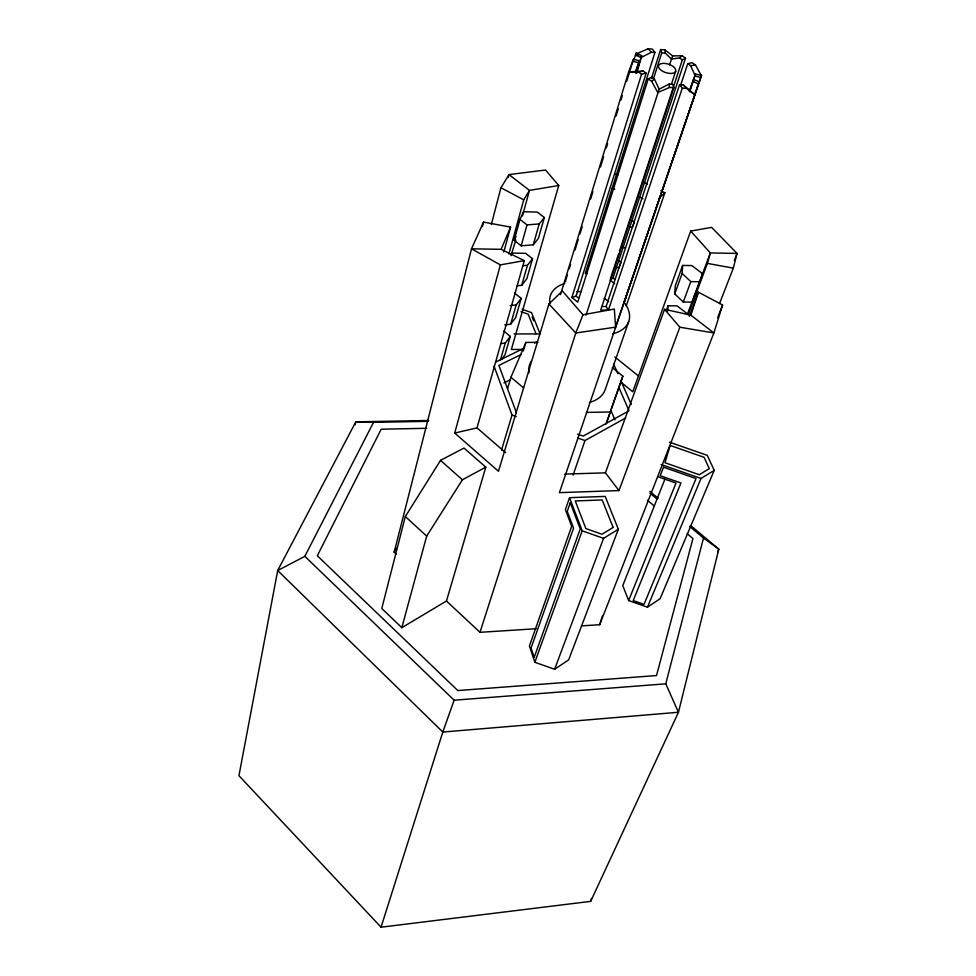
<?xml version="1.0" encoding="UTF-8"?>
<svg xmlns="http://www.w3.org/2000/svg" width="976" height="976" viewBox="0 0 976 976"><rect width="100%" height="100%" fill="white"/><g stroke="black" fill="none" stroke-linecap="round" stroke-linejoin="round"><path stroke-width="1.46" d="M674.721 293.861L682.151 273.439L682.663 265.435L691.838 265.57L702.574 273.695L692.423 302.109L683.261 302.048L674.721 293.861L675.27 285.822L682.663 265.435M615.209 328.217L701.512 75.359L695.461 74.127L689.446 91.768M667.645 311.173L668.035 305.793L677.051 305.842L687.519 313.93M355.154 424.804L355.789 421.839L428.708 420.485M689.788 91.476L695.461 74.127M396.329 554.246L394.17 552.233L471.506 248.807L483.535 222.113L510.582 227.103L503.823 251.991M719.532 303.609L733.305 268.156L737.051 253.418L711.614 227.371L690.691 231.08L632.765 391.803L621.553 382.702M405.321 516.536L381.775 608.499L401.831 627.678L446.459 601.021L485.792 467.15L463.99 448.057L440.518 460.367L405.321 516.536L426.671 536.117L401.831 627.678M482.388 226.53L483.535 222.113M428.061 421.339L373.515 422.364L355.789 421.839L277.696 570.533L238.949 775.688L381.043 927.2L590.675 901.36L678.466 712.26L665.754 683.822L703.513 538.057L689.544 526.332M491.318 224.517L500.932 187.758L509.008 174.582L545.523 170.007L558.748 185.489L511.351 349.481L523.124 349.432M508.228 177.522L509.008 174.582L529.48 190.405L558.748 185.489M590.675 901.36L591.468 898.432M454.731 433.051L500.359 264.874L524.295 260.629L477.008 427.891L454.731 433.051L498.468 471.274L548.915 303.963L562.408 291.019L582.977 314.772L614.343 309.063L615.588 327.143L575.779 332.999L548.915 303.963M508.874 254.077L523.734 199.824L529.48 190.405L522.453 215.916M514.206 240.303L519.952 219.356L523.6 211.731L537.325 212.085L544.352 217.55L538.386 238.376L533.262 244.805L521.172 245.83L514.206 240.303L516.023 236.473M510.985 255.675L515.828 239.937M521.172 245.83L527.016 224.895L519.952 219.356M688.202 314.687L707.417 263.386L710.333 252.955L690.691 231.08M500.395 360.193L505.263 343.088L510.289 336.439L503.738 331.035M504.799 324.837L510.643 324.215L516.133 304.951L521.196 298.375L514.486 292.946M517.268 285.736L521.733 285.309L527.443 265.265L532.542 258.774L525.674 253.321L512.193 253.101M533.262 244.805L539.216 223.931L544.352 217.55M510.289 336.439L504.982 354.922L501.652 359.388M521.196 298.375L515.682 317.59L510.643 324.215M532.542 258.774L526.808 278.77L521.733 285.309M507.544 388.765L510.912 377.273L525.893 342.405L537.788 342.369M523.356 350.957L525.893 342.405M501.53 450.058L512.022 415.044L494.051 366.146M560.48 294.691L628.666 71.821L633.485 59.219L639.426 60.829L635.827 72.468M565.25 281.93L567.483 274.659M569.264 268.827L570.606 264.472M575.059 249.905L578.182 239.718M579.964 233.898L582.196 226.615M590.675 198.958L592.896 191.686M600.484 166.933L603.607 156.746M606.279 148.01L607.621 143.643M616.088 115.985L618.32 108.702M621.004 99.967L622.334 95.599M626.799 81.045L633.485 59.219M633.534 60.915L636.254 52.972L641.683 55.681L636.73 73.261M635.974 73.407L641.683 55.681M581.501 625.872L599.679 624.713L602.338 616.124M571.887 297.448L641.574 74.2L646.136 73.163L576.108 296.106L571.887 297.448L577.731 302.109L648.235 78.922L651.614 77.043L654.457 79.056L659.129 89.194L586.027 315.187M689.349 316.358L698.413 292.19L722.594 304.976L713.883 332.95L599.679 624.713M636.254 52.972L636.669 53.717L648.088 48.8L652.358 49.068L654.945 52.436L585.258 273.561L587.32 273.585M692.423 302.109L694.973 294.02M381.043 927.2L442.811 732.049L454.133 700.207L304.841 556.332L277.696 570.533L442.811 732.049L678.466 712.26L718.812 549.159L690.801 525.661M651.382 78.605L660.593 49.569L664.839 49.837L672.684 55.9L682.139 55.766L685.542 58.121L613.026 277.977L610.988 279.368M653.408 78.995L661.728 52.85L660.593 49.569M536.068 628.751L480.009 632.314L575.779 332.999L582.977 314.772M669.536 64.819L672.684 55.9M671.415 84.278L675.66 71.297A9.004 4.429 17.9 0 0 664.302 63.379A9.004 4.429 17.9 0 0 661.46 70.516A9.004 4.429 17.9 0 0 675.66 71.297M610.451 278.611L618.552 253.992M619.504 251.1L682.334 59.914L685.542 58.121M659.129 89.194L669.085 84.082L672.671 84.278L673.879 87.718L600.728 310.087L608.402 310.124L682.285 88.169L679.589 84.644L606.12 306.525L608.402 310.124M679.845 327.204L618.955 490.574L605.425 472.848L664.546 309.294L679.845 327.204L713.883 332.95L690.874 315.163L698.413 292.19M680.601 85.266L687.763 63.684L692.118 62.696L695.546 65.063L701.463 75.945M612.635 333.841A41.248 24.729 17.9 0 0 624.164 302.426L701.512 75.359M626.263 305.903L664.876 192.748L660.85 190.759M573.095 475.129L584.978 440.554L625.714 417.96M628.715 321.507L605.132 389.827A39.796 25.095 17.9 0 1 589.345 402.502M569.533 497.687L565.397 509.631L571.68 526.296L529.407 646.027L534.836 662.277L554.612 669.268L568.63 659.886L618.357 529.26L605.193 496.406L569.533 497.687L582.184 530.822L534.836 662.277M606.023 424.084L622.847 376.175L612.367 367.696M622.847 376.175L610.854 410.225L614.929 419.863M606.389 423.291L610.366 411.982L586.405 412.409M679.589 84.644L683.151 84.839L694.57 94.452L689.385 90.805L692.801 81.167L693.472 79.373L699.133 81.728L559.407 492.648L618.955 490.574M646.136 73.163L643.306 71.163L628.666 71.821L635.181 72.2L639.426 60.829M666.51 309.978L668.035 305.793M624.189 302.401L625.86 297.839M683.261 302.048L690.801 281.637L682.151 273.439M554.612 669.268L603.583 538.337L618.357 529.26M687.372 314.333L710.333 252.955L737.051 253.418L734.306 260.519M717.616 317.737L722.594 304.976M664.863 479.289L622.773 585.576L628.642 600.557L647.454 607.182L660.118 598.715L714.237 470.347L707.283 455.365L669.475 442.165M628.642 600.557L676.014 483.059L658.019 476.764M647.454 607.182L701.012 478.472L714.237 470.347M500.359 264.874L471.506 248.807L501.115 249.319L510.582 227.103M717.592 551.928L718.812 549.159L703.513 538.057M394.17 552.233L396.036 548.146M304.841 556.332L373.515 422.364M426.671 536.117L462.404 479.777L485.792 467.15M658.788 198.592L664.876 192.748M648.235 78.922L651.7 81.374L654.457 79.056M664.839 49.837L665.242 53.07L671.415 59.036L679.528 57.962L682.139 55.766M627.678 411.543L583.184 436.089L577.609 434.149M641.696 57.255L651.419 52.216L654.945 52.436M503.958 382.873L510.46 379.615M521.208 354.459L498.895 365.402L516.426 412.75M495.71 362.047L523.856 348.31M534.58 343.076L537.251 341.771M673.879 87.718L669.512 87.486L657.775 92.525L651.7 81.374M635.181 72.2L643.306 71.163M687.763 63.684L690.569 65.648L695.546 65.063M500.908 343.576L505.263 343.088M510.228 305.549L516.133 304.951M522.941 265.667L527.443 265.265M527.016 224.895L539.216 223.931M454.133 700.207L665.754 683.822M564.726 474.092L605.425 472.848M426.732 428.293L381.177 429.22L317.31 555.759L457.805 690.557L656.519 675.551L692.948 538.545L687.116 533.64M514.157 333.951L538.923 333.938M602.973 306.513L606.12 306.525M576.609 291.592L581.11 291.641M690.801 281.637L700.048 281.735M682.285 88.169L686.628 88.401M661.728 52.85L665.242 53.07M614.819 267.302L619.016 267.778L621.029 262.507L618.796 260.787M622.834 247.416L625.653 247.733M629.581 226.957L632.424 227.286L634.412 222.089L632.131 220.356M707.417 263.386L733.305 268.156M632.533 61.354L638.658 62.598M615.014 174.216L617.906 174.826M664.546 309.294L690.874 315.163M611.806 188.49L614.746 189.259M694.79 75.908L700.695 77.519M522.111 309.307L531.53 312.576L540.057 333.865M521.05 311.686L528.162 314.162L535.983 333.78M661.216 464.564L701.012 478.472M512.022 415.044L516.316 416.545M577.816 438.053L584.978 440.554M582.184 530.822L603.583 538.337M635.315 55.095L640.915 57.438M638.951 196.981L642.977 198.75M501.115 249.319L524.295 260.629M643.391 182.146L647.417 184.135M692.801 81.167L698.316 83.924M500.932 187.758L523.734 199.824M679.528 57.962L682.334 59.914M636.669 53.717L638.682 55.132M638.145 71.76L641.574 74.2M613.026 277.977L614.953 279.49M609.976 280.063L614.758 283.796M604.156 298.119L608.768 301.755M576.108 296.106L578.512 298.009M614.795 356.923L638.255 375.809M649.943 491.404L658.117 498.26M649.931 493.1L656.921 498.968M510.912 377.273L523.563 387.887M647.454 500.249L654.457 506.141M477.008 427.891L505.605 452.644M440.518 460.367L462.404 479.777M446.459 601.021L480.009 632.314M683.151 84.839L689.385 90.805M648.088 48.8L651.419 52.216M690.569 65.648L695.144 75.591M613.599 363.938L617.857 373.723M620.907 380.713L631.252 404.479M618.882 387.411L629.008 410.798M532.164 316.98L533.701 320.836M669.085 84.082L669.512 87.486M549.939 303.573A41.248 24.729 17.9 0 1 564.653 283.479M529.016 372.856A39.796 25.095 17.9 0 1 531.237 361.291M670.146 445.459L664.985 462.734L699.304 474.726L709.284 468.614L704.062 457.305L670.146 445.459M570.265 502.75L567.251 511.424L573.571 528.15L531.054 648.052L534.177 657.385L580.244 528.931L570.265 502.75M663.509 467.199L660.166 475.702L680.943 482.974L633.204 600.582L644.014 604.388L696.022 478.569L663.509 467.199M613.135 527.43L601.985 534.25L585.881 528.589L575.254 500.944L602.192 499.956L613.135 527.43"/></g></svg>
